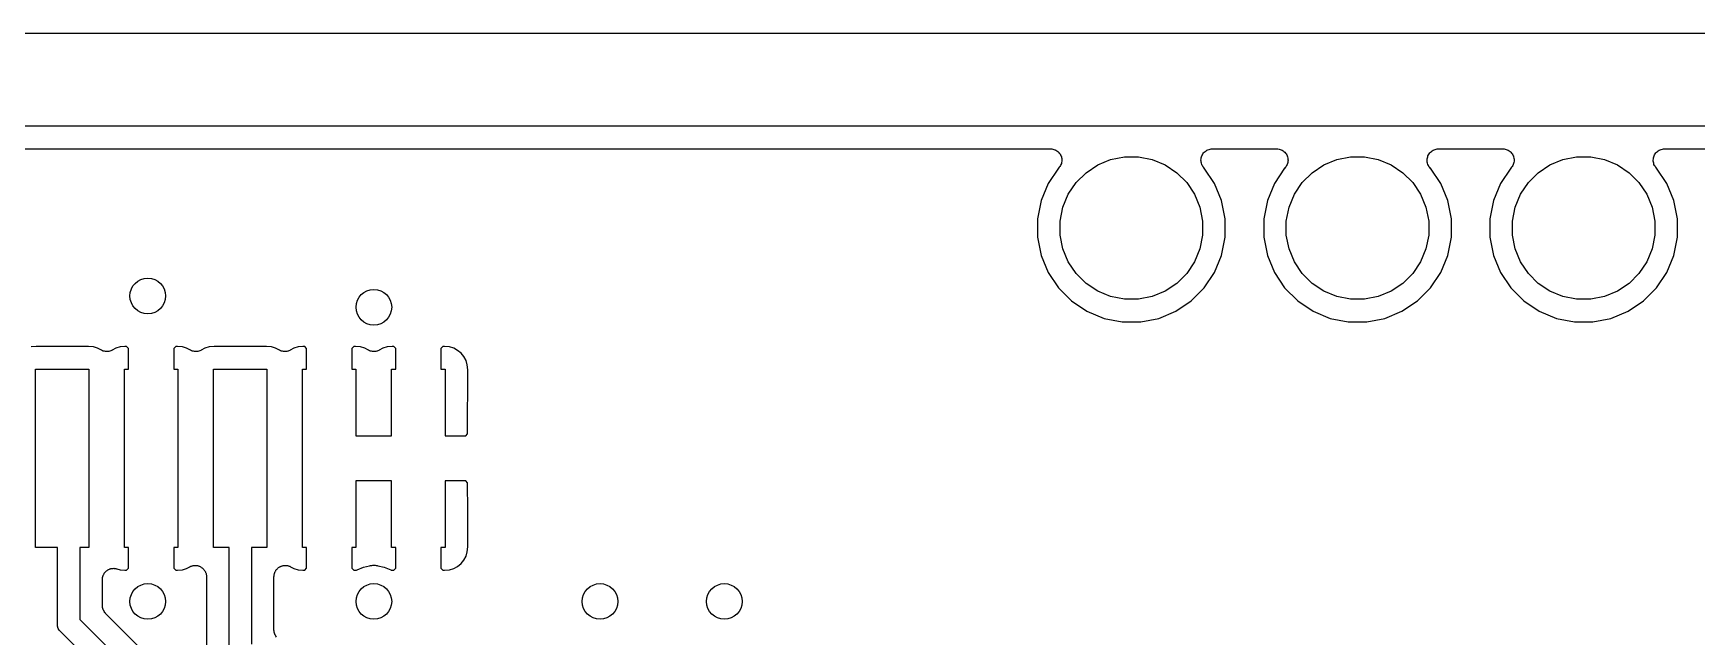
# Model space of a CAD drawing. Extents: x 74.5 to 163.3, y -87.9 to -68.3.
# Drawn here: x 91.17 to 109.85, y -75.07 to -68.3 of the extents above; entities that cross this region are included whole.
import ezdxf

# ---------------------------------------------------------------- set-up
doc = ezdxf.new("R2010")
doc.units = 0
doc.layers.add('BLACK', color=7, linetype='CONTINUOUS')

msp = doc.modelspace()

# ---------------------------------------------------------------- linework, layer by layer
at = {"layer": 'BLACK', "linetype": 'CONTINUOUS'}
for p, q in [((78.2664, -68.299), (117.441, -68.299)), ((114.304, -69.342), (80.5142, -69.342)), ((80.535, -69.596), (102.597, -69.596)), ((102.597, -69.596), (102.598, -69.596)), ((102.598, -69.596), (102.598, -69.596)), ((102.598, -69.596), (102.598, -69.596)), ((102.598, -69.596), (102.599, -69.596)), ((102.599, -69.596), (102.611, -69.5974)), ((102.611, -69.5974), (102.623, -69.5987)), ((102.623, -69.5987), (102.623, -69.5987)), ((102.623, -69.5987), (102.623, -69.5988)), ((102.623, -69.5988), (102.635, -69.6025)), ((102.635, -69.6025), (102.646, -69.6061)), ((102.646, -69.6061), (102.647, -69.6062)), ((102.647, -69.6062), (102.647, -69.6063)), ((102.647, -69.6063), (102.657, -69.6121)), ((102.657, -69.6121), (102.668, -69.618)), ((102.668, -69.618), (102.668, -69.6181)), ((102.668, -69.6181), (102.669, -69.6182)), ((102.669, -69.6182), (102.678, -69.626)), ((102.678, -69.626), (102.687, -69.6338)), ((102.687, -69.6338), (102.687, -69.634)), ((102.687, -69.634), (102.688, -69.6341)), ((102.688, -69.6341), (102.695, -69.6436)), ((102.695, -69.6436), (102.703, -69.6531)), ((102.703, -69.6531), (102.703, -69.6533)), ((102.703, -69.6533), (102.703, -69.6535)), ((102.703, -69.6535), (102.709, -69.6641)), ((102.709, -69.6641), (102.714, -69.675)), ((102.714, -69.675), (102.714, -69.6752)), ((102.714, -69.6752), (102.715, -69.6754)), ((102.715, -69.6754), (102.718, -69.687)), ((102.718, -69.687), (102.721, -69.6988)), ((103.272, -69.7157), (103.426, -69.685)), ((103.426, -69.685), (103.584, -69.685)), ((103.584, -69.685), (103.738, -69.7157)), ((104.289, -69.697), (104.293, -69.6853)), ((104.293, -69.6853), (104.296, -69.6738)), ((104.296, -69.6734), (104.302, -69.6627)), ((104.296, -69.6736), (104.296, -69.6734)), ((104.296, -69.6738), (104.296, -69.6736)), ((104.302, -69.6627), (104.308, -69.652)), ((104.308, -69.6516), (104.316, -69.6422)), ((104.308, -69.6518), (104.308, -69.6516)), ((104.308, -69.652), (104.308, -69.6518)), ((104.316, -69.6422), (104.324, -69.6329)), ((104.324, -69.6326), (104.334, -69.6248)), ((104.324, -69.6327), (104.324, -69.6326)), ((104.324, -69.6329), (104.324, -69.6327)), ((104.334, -69.6248), (104.343, -69.6172)), ((104.343, -69.617), (104.354, -69.6113)), ((104.343, -69.6171), (104.343, -69.617)), ((104.343, -69.6172), (104.343, -69.6171)), ((104.354, -69.6113), (104.365, -69.6056)), ((104.365, -69.6054), (104.377, -69.602)), ((104.365, -69.6055), (104.365, -69.6054)), ((104.365, -69.6056), (104.365, -69.6055)), ((104.377, -69.602), (104.389, -69.5984)), ((104.389, -69.5983), (104.401, -69.5972)), ((104.389, -69.5984), (104.389, -69.5983)), ((104.389, -69.5984), (104.389, -69.5984)), ((104.401, -69.5972), (104.413, -69.596)), ((104.413, -69.596), (105.137, -69.596)), ((105.137, -69.596), (105.138, -69.596)), ((105.138, -69.596), (105.138, -69.596)), ((105.138, -69.596), (105.138, -69.596)), ((105.138, -69.596), (105.139, -69.596)), ((105.139, -69.596), (105.151, -69.5974)), ((105.151, -69.5974), (105.163, -69.5987)), ((105.163, -69.5987), (105.163, -69.5987)), ((105.163, -69.5987), (105.163, -69.5988)), ((105.163, -69.5988), (105.175, -69.6025)), ((105.175, -69.6025), (105.186, -69.6061)), ((105.186, -69.6061), (105.187, -69.6062)), ((105.187, -69.6062), (105.187, -69.6063)), ((105.187, -69.6063), (105.197, -69.6121)), ((105.197, -69.6121), (105.208, -69.618)), ((105.208, -69.618), (105.208, -69.6181)), ((105.208, -69.6181), (105.209, -69.6182)), ((105.209, -69.6182), (105.218, -69.626)), ((105.218, -69.626), (105.227, -69.6338)), ((105.227, -69.6338), (105.227, -69.634)), ((105.227, -69.634), (105.228, -69.6341)), ((105.228, -69.6341), (105.235, -69.6436)), ((105.235, -69.6436), (105.243, -69.6531)), ((105.243, -69.6531), (105.243, -69.6533)), ((105.243, -69.6533), (105.243, -69.6535)), ((105.243, -69.6535), (105.249, -69.6641)), ((105.249, -69.6641), (105.254, -69.675)), ((105.254, -69.675), (105.254, -69.6752)), ((105.254, -69.6752), (105.255, -69.6754)), ((105.255, -69.6754), (105.258, -69.687)), ((105.258, -69.687), (105.261, -69.6988)), ((105.812, -69.7157), (105.966, -69.685)), ((105.966, -69.685), (106.124, -69.685)), ((106.124, -69.685), (106.278, -69.7157)), ((106.829, -69.697), (106.833, -69.6853)), ((106.833, -69.6853), (106.836, -69.6738)), ((106.836, -69.6734), (106.842, -69.6627)), ((106.836, -69.6736), (106.836, -69.6734)), ((106.836, -69.6738), (106.836, -69.6736)), ((106.842, -69.6627), (106.848, -69.652)), ((106.848, -69.6516), (106.856, -69.6422)), ((106.848, -69.6518), (106.848, -69.6516)), ((106.848, -69.652), (106.848, -69.6518)), ((106.856, -69.6422), (106.864, -69.6329)), ((106.864, -69.6326), (106.874, -69.6248)), ((106.864, -69.6327), (106.864, -69.6326)), ((106.864, -69.6329), (106.864, -69.6327)), ((106.874, -69.6248), (106.883, -69.6172)), ((106.883, -69.617), (106.894, -69.6113)), ((106.883, -69.6171), (106.883, -69.617)), ((106.883, -69.6172), (106.883, -69.6171)), ((106.894, -69.6113), (106.905, -69.6056)), ((106.905, -69.6054), (106.917, -69.602)), ((106.905, -69.6055), (106.905, -69.6054)), ((106.905, -69.6056), (106.905, -69.6055)), ((106.917, -69.602), (106.929, -69.5984)), ((106.929, -69.5983), (106.941, -69.5972)), ((106.929, -69.5984), (106.929, -69.5983)), ((106.929, -69.5984), (106.929, -69.5984)), ((106.941, -69.5972), (106.953, -69.596)), ((106.953, -69.596), (107.677, -69.596)), ((107.677, -69.596), (107.678, -69.596)), ((107.678, -69.596), (107.678, -69.596)), ((107.678, -69.596), (107.678, -69.596)), ((107.678, -69.596), (107.679, -69.596)), ((107.679, -69.596), (107.691, -69.5974)), ((107.691, -69.5974), (107.703, -69.5987)), ((107.703, -69.5987), (107.703, -69.5987)), ((107.703, -69.5987), (107.703, -69.5988)), ((107.703, -69.5988), (107.715, -69.6025)), ((107.715, -69.6025), (107.726, -69.6061)), ((107.726, -69.6061), (107.727, -69.6062)), ((107.727, -69.6062), (107.727, -69.6063)), ((107.727, -69.6063), (107.737, -69.6121)), ((107.737, -69.6121), (107.748, -69.618)), ((107.748, -69.618), (107.748, -69.6181)), ((107.748, -69.6181), (107.749, -69.6182)), ((107.749, -69.6182), (107.758, -69.626)), ((107.758, -69.626), (107.767, -69.6338)), ((107.767, -69.6338), (107.767, -69.634)), ((107.767, -69.634), (107.768, -69.6341)), ((107.768, -69.6341), (107.775, -69.6436)), ((107.775, -69.6436), (107.783, -69.6531)), ((107.783, -69.6531), (107.783, -69.6533)), ((107.783, -69.6533), (107.783, -69.6535)), ((107.783, -69.6535), (107.789, -69.6641)), ((107.789, -69.6641), (107.794, -69.675)), ((107.794, -69.675), (107.794, -69.6752)), ((107.794, -69.6752), (107.795, -69.6754)), ((107.795, -69.6754), (107.798, -69.687)), ((107.798, -69.687), (107.801, -69.6988)), ((108.352, -69.7157), (108.506, -69.685)), ((108.506, -69.685), (108.664, -69.685)), ((108.664, -69.685), (108.818, -69.7157)), ((109.369, -69.697), (109.373, -69.6853)), ((109.373, -69.6853), (109.376, -69.6738)), ((109.376, -69.6734), (109.382, -69.6627)), ((109.376, -69.6736), (109.376, -69.6734)), ((109.376, -69.6738), (109.376, -69.6736)), ((109.382, -69.6627), (109.388, -69.652)), ((109.388, -69.6516), (109.396, -69.6422)), ((109.388, -69.6518), (109.388, -69.6516)), ((109.388, -69.652), (109.388, -69.6518)), ((109.396, -69.6422), (109.404, -69.6329)), ((109.404, -69.6326), (109.414, -69.6248)), ((109.404, -69.6327), (109.404, -69.6326)), ((109.404, -69.6329), (109.404, -69.6327)), ((109.414, -69.6248), (109.423, -69.6172)), ((109.423, -69.617), (109.434, -69.6113)), ((109.423, -69.6171), (109.423, -69.617)), ((109.423, -69.6172), (109.423, -69.6171)), ((109.434, -69.6113), (109.445, -69.6056)), ((109.445, -69.6054), (109.457, -69.602)), ((109.445, -69.6055), (109.445, -69.6054)), ((109.445, -69.6056), (109.445, -69.6055)), ((109.457, -69.602), (109.469, -69.5984)), ((109.469, -69.5983), (109.481, -69.5972)), ((109.469, -69.5984), (109.469, -69.5983)), ((109.469, -69.5984), (109.469, -69.5984)), ((109.481, -69.5972), (109.493, -69.596)), ((109.493, -69.596), (110.217, -69.596)), ((102.686, -69.8131), (102.571, -69.9857)), ((102.687, -69.8128), (102.686, -69.8131)), ((102.694, -69.8034), (102.687, -69.8128)), ((102.702, -69.794), (102.694, -69.8034)), ((102.708, -69.783), (102.702, -69.7936)), ((102.702, -69.7936), (102.702, -69.7938)), ((102.702, -69.7938), (102.702, -69.794)), ((102.714, -69.7722), (102.708, -69.783)), ((102.718, -69.7601), (102.714, -69.7718)), ((102.714, -69.7718), (102.714, -69.772)), ((102.714, -69.772), (102.714, -69.7722)), ((102.721, -69.7485), (102.718, -69.7601)), ((102.721, -69.6988), (102.722, -69.699)), ((102.723, -69.7359), (102.721, -69.7481)), ((102.721, -69.7481), (102.721, -69.7483)), ((102.721, -69.7483), (102.721, -69.7485)), ((102.722, -69.699), (102.722, -69.6992)), ((102.722, -69.6992), (102.723, -69.7112)), ((102.723, -69.7112), (102.724, -69.7234)), ((102.724, -69.7239), (102.723, -69.7359)), ((102.724, -69.7234), (102.724, -69.7237)), ((102.724, -69.7237), (102.724, -69.7239)), ((102.884, -69.975), (102.995, -69.8636)), ((102.995, -69.8636), (103.126, -69.776)), ((103.126, -69.776), (103.272, -69.7157)), ((103.738, -69.7157), (103.884, -69.776)), ((103.884, -69.776), (104.015, -69.8636)), ((104.015, -69.8636), (104.126, -69.975)), ((104.286, -69.7217), (104.288, -69.7096)), ((104.286, -69.7219), (104.286, -69.7217)), ((104.286, -69.7221), (104.286, -69.7219)), ((104.287, -69.7341), (104.286, -69.7221)), ((104.288, -69.7464), (104.287, -69.7341)), ((104.288, -69.7096), (104.289, -69.6975)), ((104.288, -69.7466), (104.288, -69.7464)), ((104.288, -69.7468), (104.288, -69.7466)), ((104.292, -69.7583), (104.288, -69.7468)), ((104.289, -69.6972), (104.289, -69.697)), ((104.289, -69.6975), (104.289, -69.6972)), ((104.295, -69.7702), (104.292, -69.7583)), ((104.295, -69.7704), (104.295, -69.7702)), ((104.295, -69.7706), (104.295, -69.7704)), ((104.301, -69.7814), (104.295, -69.7706)), ((104.307, -69.7922), (104.301, -69.7814)), ((104.307, -69.7923), (104.307, -69.7922)), ((104.307, -69.7925), (104.307, -69.7923)), ((104.315, -69.802), (104.307, -69.7925)), ((104.322, -69.8115), (104.315, -69.802)), ((104.322, -69.8118), (104.322, -69.8115)), ((104.322, -69.8119), (104.322, -69.8118)), ((104.323, -69.8128), (104.322, -69.8119)), ((104.322, -69.8119), (104.322, -69.8119)), ((104.324, -69.8131), (104.323, -69.8128)), ((104.439, -69.9857), (104.324, -69.8131)), ((105.226, -69.8131), (105.111, -69.9857)), ((105.227, -69.8128), (105.226, -69.8131)), ((105.234, -69.8034), (105.227, -69.8128)), ((105.242, -69.794), (105.234, -69.8034)), ((105.248, -69.783), (105.242, -69.7936)), ((105.242, -69.7936), (105.242, -69.7938)), ((105.242, -69.7938), (105.242, -69.794)), ((105.254, -69.7722), (105.248, -69.783)), ((105.258, -69.7601), (105.254, -69.7718)), ((105.254, -69.7718), (105.254, -69.772)), ((105.254, -69.772), (105.254, -69.7722)), ((105.261, -69.7485), (105.258, -69.7601)), ((105.261, -69.6988), (105.262, -69.699)), ((105.263, -69.7359), (105.261, -69.7481)), ((105.261, -69.7481), (105.261, -69.7483)), ((105.261, -69.7483), (105.261, -69.7485)), ((105.262, -69.699), (105.262, -69.6992)), ((105.262, -69.6992), (105.263, -69.7112)), ((105.263, -69.7112), (105.264, -69.7234)), ((105.264, -69.7239), (105.263, -69.7359)), ((105.264, -69.7234), (105.264, -69.7237)), ((105.264, -69.7237), (105.264, -69.7239)), ((105.424, -69.975), (105.535, -69.8636)), ((105.535, -69.8636), (105.666, -69.776)), ((105.666, -69.776), (105.812, -69.7157)), ((106.278, -69.7157), (106.424, -69.776)), ((106.424, -69.776), (106.555, -69.8636)), ((106.555, -69.8636), (106.666, -69.975)), ((106.826, -69.7217), (106.828, -69.7096)), ((106.826, -69.7219), (106.826, -69.7217)), ((106.826, -69.7221), (106.826, -69.7219)), ((106.827, -69.7341), (106.826, -69.7221)), ((106.828, -69.7464), (106.827, -69.7341)), ((106.828, -69.7096), (106.829, -69.6975)), ((106.828, -69.7466), (106.828, -69.7464)), ((106.828, -69.7468), (106.828, -69.7466)), ((106.832, -69.7583), (106.828, -69.7468)), ((106.829, -69.6972), (106.829, -69.697)), ((106.829, -69.6975), (106.829, -69.6972)), ((106.835, -69.7702), (106.832, -69.7583)), ((106.835, -69.7704), (106.835, -69.7702)), ((106.835, -69.7706), (106.835, -69.7704)), ((106.841, -69.7814), (106.835, -69.7706)), ((106.847, -69.7922), (106.841, -69.7814)), ((106.847, -69.7923), (106.847, -69.7922)), ((106.847, -69.7925), (106.847, -69.7923)), ((106.855, -69.802), (106.847, -69.7925)), ((106.862, -69.8115), (106.855, -69.802)), ((106.862, -69.8118), (106.862, -69.8115)), ((106.862, -69.8119), (106.862, -69.8118)), ((106.863, -69.8128), (106.862, -69.8119)), ((106.862, -69.8119), (106.862, -69.8119)), ((106.864, -69.8131), (106.863, -69.8128)), ((106.979, -69.9857), (106.864, -69.8131)), ((107.766, -69.8131), (107.651, -69.9857)), ((107.767, -69.8128), (107.766, -69.8131)), ((107.774, -69.8034), (107.767, -69.8128)), ((107.782, -69.794), (107.774, -69.8034)), ((107.788, -69.783), (107.782, -69.7936)), ((107.782, -69.7936), (107.782, -69.7938)), ((107.782, -69.7938), (107.782, -69.794)), ((107.794, -69.7722), (107.788, -69.783)), ((107.798, -69.7601), (107.794, -69.7718)), ((107.794, -69.7718), (107.794, -69.772)), ((107.794, -69.772), (107.794, -69.7722)), ((107.801, -69.7485), (107.798, -69.7601)), ((107.801, -69.6988), (107.802, -69.699)), ((107.803, -69.7359), (107.801, -69.7481)), ((107.801, -69.7481), (107.801, -69.7483)), ((107.801, -69.7483), (107.801, -69.7485)), ((107.802, -69.699), (107.802, -69.6992)), ((107.802, -69.6992), (107.803, -69.7112)), ((107.803, -69.7112), (107.804, -69.7234)), ((107.804, -69.7239), (107.803, -69.7359)), ((107.804, -69.7234), (107.804, -69.7237)), ((107.804, -69.7237), (107.804, -69.7239)), ((107.964, -69.975), (108.075, -69.8636)), ((108.075, -69.8636), (108.206, -69.776)), ((108.206, -69.776), (108.352, -69.7157)), ((108.818, -69.7157), (108.964, -69.776)), ((108.964, -69.776), (109.095, -69.8636)), ((109.095, -69.8636), (109.206, -69.975)), ((109.366, -69.7217), (109.368, -69.7096)), ((109.366, -69.7219), (109.366, -69.7217)), ((109.366, -69.7221), (109.366, -69.7219)), ((109.367, -69.7341), (109.366, -69.7221)), ((109.368, -69.7464), (109.367, -69.7341)), ((109.368, -69.7096), (109.369, -69.6975)), ((109.368, -69.7466), (109.368, -69.7464)), ((109.368, -69.7468), (109.368, -69.7466)), ((109.372, -69.7583), (109.368, -69.7468)), ((109.369, -69.6972), (109.369, -69.697)), ((109.369, -69.6975), (109.369, -69.6972)), ((109.375, -69.7702), (109.372, -69.7583)), ((109.375, -69.7704), (109.375, -69.7702)), ((109.375, -69.7706), (109.375, -69.7704)), ((109.381, -69.7814), (109.375, -69.7706)), ((109.387, -69.7922), (109.381, -69.7814)), ((109.387, -69.7923), (109.387, -69.7922)), ((109.387, -69.7925), (109.387, -69.7923)), ((109.395, -69.802), (109.387, -69.7925)), ((109.402, -69.8115), (109.395, -69.802)), ((109.402, -69.8118), (109.402, -69.8115)), ((109.402, -69.8119), (109.402, -69.8118)), ((109.403, -69.8128), (109.402, -69.8119)), ((109.402, -69.8119), (109.402, -69.8119)), ((109.404, -69.8131), (109.403, -69.8128)), ((109.519, -69.9857), (109.404, -69.8131)), ((102.571, -69.9857), (102.492, -70.1776)), ((102.796, -70.1061), (102.884, -69.975)), ((104.126, -69.975), (104.214, -70.1061)), ((104.518, -70.1776), (104.439, -69.9857)), ((105.111, -69.9857), (105.032, -70.1776)), ((105.336, -70.1061), (105.424, -69.975)), ((106.666, -69.975), (106.754, -70.1061)), ((107.058, -70.1776), (106.979, -69.9857)), ((107.651, -69.9857), (107.572, -70.1776)), ((107.876, -70.1061), (107.964, -69.975)), ((109.206, -69.975), (109.294, -70.1061)), ((109.598, -70.1776), (109.519, -69.9857)), ((102.492, -70.1776), (102.451, -70.3812)), ((102.705, -70.4062), (102.736, -70.2516)), ((102.736, -70.2516), (102.796, -70.1061)), ((104.214, -70.1061), (104.274, -70.2516)), ((104.274, -70.2516), (104.305, -70.4062)), ((104.559, -70.3812), (104.518, -70.1776)), ((105.032, -70.1776), (104.991, -70.3812)), ((105.245, -70.4062), (105.276, -70.2516)), ((105.276, -70.2516), (105.336, -70.1061)), ((106.754, -70.1061), (106.814, -70.2516)), ((106.814, -70.2516), (106.845, -70.4062)), ((107.099, -70.3812), (107.058, -70.1776)), ((107.572, -70.1776), (107.531, -70.3812)), ((107.785, -70.4062), (107.816, -70.2516)), ((107.816, -70.2516), (107.876, -70.1061)), ((109.294, -70.1061), (109.354, -70.2516)), ((109.354, -70.2516), (109.385, -70.4062)), ((109.639, -70.3812), (109.598, -70.1776)), ((102.451, -70.3812), (102.451, -70.5888)), ((102.705, -70.5638), (102.705, -70.4062)), ((104.305, -70.4062), (104.305, -70.5638)), ((104.559, -70.5888), (104.559, -70.3812)), ((104.991, -70.3812), (104.991, -70.5888)), ((105.245, -70.5638), (105.245, -70.4062)), ((106.845, -70.4062), (106.845, -70.5638)), ((107.099, -70.5888), (107.099, -70.3812)), ((107.531, -70.3812), (107.531, -70.5888)), ((107.785, -70.5638), (107.785, -70.4062)), ((109.385, -70.4062), (109.385, -70.5638)), ((109.639, -70.5888), (109.639, -70.3812)), ((102.451, -70.5888), (102.492, -70.7924)), ((102.736, -70.7184), (102.705, -70.5638)), ((104.305, -70.5638), (104.274, -70.7184)), ((104.518, -70.7924), (104.559, -70.5888)), ((104.991, -70.5888), (105.032, -70.7924)), ((105.276, -70.7184), (105.245, -70.5638)), ((106.845, -70.5638), (106.814, -70.7184)), ((107.058, -70.7924), (107.099, -70.5888)), ((107.531, -70.5888), (107.572, -70.7924)), ((107.816, -70.7184), (107.785, -70.5638)), ((109.385, -70.5638), (109.354, -70.7184)), ((109.598, -70.7924), (109.639, -70.5888)), ((102.492, -70.7924), (102.571, -70.9843)), ((102.796, -70.8639), (102.736, -70.7184)), ((104.274, -70.7184), (104.214, -70.8639)), ((104.439, -70.9843), (104.518, -70.7924)), ((105.032, -70.7924), (105.111, -70.9843)), ((105.336, -70.8639), (105.276, -70.7184)), ((106.814, -70.7184), (106.754, -70.8639)), ((106.979, -70.9843), (107.058, -70.7924)), ((107.572, -70.7924), (107.651, -70.9843)), ((107.876, -70.8639), (107.816, -70.7184)), ((109.354, -70.7184), (109.294, -70.8639)), ((109.519, -70.9843), (109.598, -70.7924)), ((102.571, -70.9843), (102.686, -71.1569)), ((102.884, -70.995), (102.796, -70.8639)), ((102.995, -71.1064), (102.884, -70.995)), ((104.126, -70.995), (104.015, -71.1064)), ((104.214, -70.8639), (104.126, -70.995)), ((104.324, -71.1569), (104.439, -70.9843)), ((105.111, -70.9843), (105.226, -71.1569)), ((105.424, -70.995), (105.336, -70.8639)), ((105.535, -71.1064), (105.424, -70.995)), ((106.666, -70.995), (106.555, -71.1064)), ((106.754, -70.8639), (106.666, -70.995)), ((106.864, -71.1569), (106.979, -70.9843)), ((107.651, -70.9843), (107.766, -71.1569)), ((107.964, -70.995), (107.876, -70.8639)), ((108.075, -71.1064), (107.964, -70.995)), ((109.206, -70.995), (109.095, -71.1064)), ((109.294, -70.8639), (109.206, -70.995)), ((109.404, -71.1569), (109.519, -70.9843)), ((102.686, -71.1569), (102.833, -71.3037)), ((103.126, -71.194), (102.995, -71.1064)), ((104.015, -71.1064), (103.884, -71.194)), ((104.177, -71.3037), (104.324, -71.1569)), ((105.226, -71.1569), (105.373, -71.3037)), ((105.666, -71.194), (105.535, -71.1064)), ((106.555, -71.1064), (106.424, -71.194)), ((106.717, -71.3037), (106.864, -71.1569)), ((107.766, -71.1569), (107.913, -71.3037)), ((108.206, -71.194), (108.075, -71.1064)), ((109.095, -71.1064), (108.964, -71.194)), ((109.257, -71.3037), (109.404, -71.1569)), ((102.833, -71.3037), (103.006, -71.419)), ((103.272, -71.2543), (103.126, -71.194)), ((103.426, -71.285), (103.272, -71.2543)), ((103.584, -71.285), (103.426, -71.285)), ((103.738, -71.2543), (103.584, -71.285)), ((103.884, -71.194), (103.738, -71.2543)), ((104.004, -71.419), (104.177, -71.3037)), ((105.373, -71.3037), (105.546, -71.419)), ((105.812, -71.2543), (105.666, -71.194)), ((105.966, -71.285), (105.812, -71.2543)), ((106.124, -71.285), (105.966, -71.285)), ((106.278, -71.2543), (106.124, -71.285)), ((106.424, -71.194), (106.278, -71.2543)), ((106.544, -71.419), (106.717, -71.3037)), ((107.913, -71.3037), (108.086, -71.419)), ((108.352, -71.2543), (108.206, -71.194)), ((108.506, -71.285), (108.352, -71.2543)), ((108.664, -71.285), (108.506, -71.285)), ((108.818, -71.2543), (108.664, -71.285)), ((108.964, -71.194), (108.818, -71.2543)), ((109.084, -71.419), (109.257, -71.3037)), ((103.006, -71.419), (103.198, -71.4985)), ((103.198, -71.4985), (103.401, -71.539)), ((103.401, -71.539), (103.609, -71.539)), ((103.609, -71.539), (103.812, -71.4985)), ((103.812, -71.4985), (104.004, -71.419)), ((105.546, -71.419), (105.738, -71.4985)), ((105.738, -71.4985), (105.941, -71.539)), ((105.941, -71.539), (106.149, -71.539)), ((106.149, -71.539), (106.352, -71.4985)), ((106.352, -71.4985), (106.544, -71.419)), ((108.086, -71.419), (108.278, -71.4985)), ((108.278, -71.4985), (108.481, -71.539)), ((108.481, -71.539), (108.689, -71.539)), ((108.689, -71.539), (108.892, -71.4985)), ((108.892, -71.4985), (109.084, -71.419)), ((91.2012, -71.8142), (91.1452, -71.8197)), ((91.7888, -71.8142), (91.2012, -71.8142)), ((91.8448, -71.8197), (91.7888, -71.8142)), ((91.8927, -71.8342), (91.8448, -71.8197)), ((91.9351, -71.8569), (91.8927, -71.8342)), ((91.946, -71.8614), (91.9351, -71.8569)), ((91.9569, -71.866), (91.946, -71.8614)), ((91.9575, -71.8662), (91.9569, -71.866)), ((91.958, -71.8664), (91.9575, -71.8662)), ((91.9696, -71.8687), (91.958, -71.8664)), ((91.9811, -71.8711), (91.9696, -71.8687)), ((91.9817, -71.8711), (91.9811, -71.8711)), ((91.9823, -71.8713), (91.9817, -71.8711)), ((91.9941, -71.8713), (91.9823, -71.8713)), ((92.0059, -71.8714), (91.9941, -71.8713)), ((92.0065, -71.8713), (92.0059, -71.8714)), ((92.0071, -71.8713), (92.0065, -71.8713)), ((92.0187, -71.8691), (92.0071, -71.8713)), ((92.0303, -71.8669), (92.0187, -71.8691)), ((92.0308, -71.8667), (92.0303, -71.8669)), ((92.0314, -71.8666), (92.0308, -71.8667)), ((92.0423, -71.8621), (92.0314, -71.8666)), ((92.0533, -71.8577), (92.0423, -71.8621)), ((92.0544, -71.8572), (92.0533, -71.8577)), ((92.0549, -71.8569), (92.0544, -71.8571)), ((92.0544, -71.8571), (92.0544, -71.8572)), ((92.0544, -71.8572), (92.0544, -71.8572)), ((92.0973, -71.8342), (92.0549, -71.8569)), ((92.1452, -71.8197), (92.0973, -71.8342)), ((92.1997, -71.8143), (92.1452, -71.8197)), ((92.2189, -71.8148), (92.1997, -71.8143)), ((92.241, -71.8369), (92.2189, -71.8148)), ((92.241, -72.07), (92.241, -71.8369)), ((92.7711, -71.8148), (92.749, -71.8369)), ((92.749, -71.8369), (92.749, -72.07)), ((92.7903, -71.8143), (92.7711, -71.8148)), ((92.8448, -71.8197), (92.7903, -71.8143)), ((92.8927, -71.8342), (92.8448, -71.8197)), ((92.9351, -71.8569), (92.8927, -71.8342)), ((92.946, -71.8614), (92.9351, -71.8569)), ((92.9569, -71.866), (92.946, -71.8614)), ((92.9575, -71.8662), (92.9569, -71.866)), ((92.958, -71.8664), (92.9575, -71.8662)), ((92.9696, -71.8687), (92.958, -71.8664)), ((92.9811, -71.8711), (92.9696, -71.8687)), ((92.9817, -71.8711), (92.9811, -71.8711)), ((92.9823, -71.8713), (92.9817, -71.8711)), ((92.9941, -71.8713), (92.9823, -71.8713)), ((93.0059, -71.8714), (92.9941, -71.8713)), ((93.0065, -71.8713), (93.0059, -71.8714)), ((93.0071, -71.8713), (93.0065, -71.8713)), ((93.0187, -71.8691), (93.0071, -71.8713)), ((93.0303, -71.8669), (93.0187, -71.8691)), ((93.0308, -71.8667), (93.0303, -71.8669)), ((93.0314, -71.8666), (93.0308, -71.8667)), ((93.0423, -71.8621), (93.0314, -71.8666)), ((93.0533, -71.8577), (93.0423, -71.8621)), ((93.0544, -71.8572), (93.0533, -71.8577)), ((93.0549, -71.8569), (93.0544, -71.8571)), ((93.0544, -71.8571), (93.0544, -71.8572)), ((93.0544, -71.8572), (93.0544, -71.8572)), ((93.0973, -71.8342), (93.0549, -71.8569)), ((93.1452, -71.8197), (93.0973, -71.8342)), ((93.2012, -71.8142), (93.1452, -71.8197)), ((93.7888, -71.8142), (93.2012, -71.8142)), ((93.8448, -71.8197), (93.7888, -71.8142)), ((93.8927, -71.8342), (93.8448, -71.8197)), ((93.9351, -71.8569), (93.8927, -71.8342)), ((93.946, -71.8614), (93.9351, -71.8569)), ((93.9569, -71.866), (93.946, -71.8614)), ((93.9575, -71.8662), (93.9569, -71.866)), ((93.958, -71.8664), (93.9575, -71.8662)), ((93.9696, -71.8687), (93.958, -71.8664)), ((93.9811, -71.8711), (93.9696, -71.8687)), ((93.9817, -71.8711), (93.9811, -71.8711)), ((93.9823, -71.8713), (93.9817, -71.8711)), ((93.9941, -71.8713), (93.9823, -71.8713)), ((94.0059, -71.8714), (93.9941, -71.8713)), ((94.0065, -71.8713), (94.0059, -71.8714)), ((94.0071, -71.8713), (94.0065, -71.8713)), ((94.0187, -71.8691), (94.0071, -71.8713)), ((94.0303, -71.8669), (94.0187, -71.8691)), ((94.0308, -71.8667), (94.0303, -71.8669)), ((94.0314, -71.8666), (94.0308, -71.8667)), ((94.0423, -71.8621), (94.0314, -71.8666)), ((94.0533, -71.8577), (94.0423, -71.8621)), ((94.0544, -71.8572), (94.0533, -71.8577)), ((94.0549, -71.8569), (94.0544, -71.8571)), ((94.0544, -71.8571), (94.0544, -71.8572)), ((94.0544, -71.8572), (94.0544, -71.8572)), ((94.0973, -71.8342), (94.0549, -71.8569)), ((94.1452, -71.8197), (94.0973, -71.8342)), ((94.1997, -71.8143), (94.1452, -71.8197)), ((94.2189, -71.8148), (94.1997, -71.8143)), ((94.241, -71.8369), (94.2189, -71.8148)), ((94.241, -72.07), (94.241, -71.8369)), ((94.7711, -71.8148), (94.749, -71.8369)), ((94.749, -71.8369), (94.749, -72.07)), ((94.7903, -71.8143), (94.7711, -71.8148)), ((94.8448, -71.8197), (94.7903, -71.8143)), ((94.8927, -71.8342), (94.8448, -71.8197)), ((94.9351, -71.8569), (94.8927, -71.8342)), ((94.946, -71.8614), (94.9351, -71.8569)), ((94.9569, -71.866), (94.946, -71.8614)), ((94.9575, -71.8662), (94.9569, -71.866)), ((94.958, -71.8664), (94.9575, -71.8662)), ((94.9696, -71.8687), (94.958, -71.8664)), ((94.9811, -71.8711), (94.9696, -71.8687)), ((94.9817, -71.8711), (94.9811, -71.8711)), ((94.9823, -71.8713), (94.9817, -71.8711)), ((94.9941, -71.8713), (94.9823, -71.8713)), ((95.0059, -71.8714), (94.9941, -71.8713)), ((95.0065, -71.8713), (95.0059, -71.8714)), ((95.0071, -71.8713), (95.0065, -71.8713)), ((95.0187, -71.8691), (95.0071, -71.8713)), ((95.0303, -71.8669), (95.0187, -71.8691)), ((95.0308, -71.8667), (95.0303, -71.8669)), ((95.0314, -71.8666), (95.0308, -71.8667)), ((95.0423, -71.8621), (95.0314, -71.8666)), ((95.0533, -71.8577), (95.0423, -71.8621)), ((95.0544, -71.8572), (95.0533, -71.8577)), ((95.0549, -71.8569), (95.0544, -71.8571)), ((95.0544, -71.8571), (95.0544, -71.8572)), ((95.0544, -71.8572), (95.0544, -71.8572)), ((95.0973, -71.8342), (95.0549, -71.8569)), ((95.1452, -71.8197), (95.0973, -71.8342)), ((95.1997, -71.8143), (95.1452, -71.8197)), ((95.2189, -71.8148), (95.1997, -71.8143)), ((95.241, -71.8369), (95.2189, -71.8148)), ((95.241, -72.07), (95.241, -71.8369)), ((95.7711, -71.8148), (95.749, -71.8369)), ((95.749, -71.8369), (95.749, -72.07)), ((95.7903, -71.8143), (95.7711, -71.8148)), ((95.8448, -71.8197), (95.7903, -71.8143)), ((95.8927, -71.8342), (95.8448, -71.8197)), ((95.9368, -71.8578), (95.8927, -71.8342)), ((95.9755, -71.8895), (95.9368, -71.8578)), ((96.0072, -71.9282), (95.9755, -71.8895)), ((96.0308, -71.9723), (96.0072, -71.9282)), ((91.195, -74.07), (91.195, -72.07)), ((91.195, -72.07), (91.795, -72.07)), ((91.795, -72.07), (91.795, -74.07)), ((92.195, -74.07), (92.195, -72.07)), ((92.195, -72.07), (92.241, -72.07)), ((92.749, -72.07), (92.795, -72.07)), ((92.795, -72.07), (92.795, -74.07)), ((93.195, -74.07), (93.195, -72.07)), ((93.195, -72.07), (93.795, -72.07)), ((93.795, -72.07), (93.795, -74.07)), ((94.195, -74.07), (94.195, -72.07)), ((94.195, -72.07), (94.241, -72.07)), ((94.749, -72.07), (94.795, -72.07)), ((94.795, -72.07), (94.795, -72.816)), ((95.195, -72.816), (95.195, -72.07)), ((95.195, -72.07), (95.241, -72.07)), ((95.749, -72.07), (95.795, -72.07)), ((95.795, -72.07), (95.795, -72.816)), ((96.0453, -72.0202), (96.0308, -71.9723)), ((96.0508, -72.0761), (96.0453, -72.0202)), ((96.0491, -72.795), (96.0508, -72.0761)), ((94.795, -72.816), (95.195, -72.816)), ((95.795, -72.816), (96.0281, -72.816)), ((96.0281, -72.816), (96.0491, -72.795)), ((94.795, -73.324), (94.795, -74.07)), ((95.195, -73.324), (94.795, -73.324)), ((95.195, -74.07), (95.195, -73.324)), ((95.795, -73.324), (95.795, -74.07)), ((96.0281, -73.324), (95.795, -73.324)), ((96.0491, -73.345), (96.0281, -73.324)), ((96.0499, -73.6603), (96.0491, -73.345)), ((96.0508, -74.0639), (96.0499, -73.6603)), ((91.442, -74.07), (91.195, -74.07)), ((91.442, -74.9239), (91.442, -74.07)), ((91.795, -74.07), (91.692, -74.07)), ((91.692, -74.07), (91.692, -74.8782)), ((92.241, -74.07), (92.195, -74.07)), ((92.241, -74.3031), (92.241, -74.07)), ((92.795, -74.07), (92.749, -74.07)), ((92.749, -74.07), (92.749, -74.3031)), ((93.37, -74.07), (93.195, -74.07)), ((93.37, -75.2009), (93.37, -74.07)), ((93.795, -74.07), (93.62, -74.07)), ((93.62, -74.07), (93.62, -75.1552)), ((94.241, -74.07), (94.195, -74.07)), ((94.241, -74.3031), (94.241, -74.07)), ((94.795, -74.07), (94.749, -74.07)), ((94.749, -74.07), (94.749, -74.3031)), ((95.241, -74.07), (95.195, -74.07)), ((95.241, -74.3031), (95.241, -74.07)), ((95.795, -74.07), (95.749, -74.07)), ((95.749, -74.07), (95.749, -74.3031)), ((96.0072, -74.2118), (96.0308, -74.1677)), ((96.0308, -74.1677), (96.0453, -74.1198)), ((96.0453, -74.1198), (96.0508, -74.0639)), ((91.9614, -74.3706), (91.965, -74.3651)), ((91.965, -74.3651), (91.9682, -74.3594)), ((91.9682, -74.3594), (91.972, -74.3549)), ((91.972, -74.3549), (91.9753, -74.3501)), ((91.9753, -74.3501), (91.9799, -74.3454)), ((91.9799, -74.3454), (91.9841, -74.3404)), ((91.9841, -74.3404), (91.9887, -74.3367)), ((91.9887, -74.3367), (91.9929, -74.3326)), ((91.9929, -74.3326), (91.9983, -74.329)), ((91.9983, -74.329), (92.0035, -74.3249)), ((92.0035, -74.3249), (92.0086, -74.3222)), ((92.0086, -74.3222), (92.0135, -74.3189)), ((92.0135, -74.3189), (92.0196, -74.3164)), ((92.0196, -74.3164), (92.0254, -74.3134)), ((92.0254, -74.3134), (92.031, -74.3117)), ((92.031, -74.3117), (92.0365, -74.3095)), ((92.0365, -74.3095), (92.0429, -74.3082)), ((92.0429, -74.3082), (92.0492, -74.3064)), ((92.0492, -74.3064), (92.055, -74.3059)), ((92.055, -74.3059), (92.0608, -74.3047)), ((92.0608, -74.3047), (92.0673, -74.3047)), ((92.0673, -74.3047), (92.0739, -74.3041)), ((92.0739, -74.3041), (92.0797, -74.3047)), ((92.0797, -74.3047), (92.0856, -74.3048)), ((92.0856, -74.3048), (92.092, -74.306)), ((92.092, -74.306), (92.0985, -74.3067)), ((92.0985, -74.3067), (92.1041, -74.3085)), ((92.1041, -74.3085), (92.1099, -74.3096)), ((92.1099, -74.3096), (92.1452, -74.3203)), ((92.1452, -74.3203), (92.1997, -74.3257)), ((92.1997, -74.3257), (92.2189, -74.3252)), ((92.2189, -74.3252), (92.241, -74.3031)), ((92.749, -74.3031), (92.7711, -74.3252)), ((92.7711, -74.3252), (92.7903, -74.3257)), ((92.7903, -74.3257), (92.8448, -74.3203)), ((92.8448, -74.3203), (92.8927, -74.3058)), ((92.8927, -74.3058), (92.9291, -74.2863)), ((92.9291, -74.2863), (92.9307, -74.2855)), ((92.9307, -74.2855), (92.9362, -74.2833)), ((92.9362, -74.2833), (92.9414, -74.2806)), ((92.9414, -74.2806), (92.9477, -74.2787)), ((92.9477, -74.2787), (92.9537, -74.2763)), ((92.9537, -74.2763), (92.9595, -74.2752)), ((92.9595, -74.2752), (92.9652, -74.2736)), ((92.9652, -74.2736), (92.9717, -74.273)), ((92.9717, -74.273), (92.9781, -74.2718)), ((92.9781, -74.2718), (92.984, -74.2719)), ((92.984, -74.2719), (92.9899, -74.2713)), ((92.9899, -74.2713), (92.9964, -74.272)), ((92.9964, -74.272), (93.0029, -74.2721)), ((93.0029, -74.2721), (93.0087, -74.2733)), ((93.0087, -74.2733), (93.0145, -74.2739)), ((93.0145, -74.2739), (93.0208, -74.2758)), ((93.0208, -74.2758), (93.0271, -74.2772)), ((93.0271, -74.2772), (93.0326, -74.2795)), ((93.0326, -74.2795), (93.0382, -74.2812)), ((93.0382, -74.2812), (93.0439, -74.2843)), ((93.0439, -74.2843), (93.0499, -74.2869)), ((93.0499, -74.2869), (93.0548, -74.2902)), ((93.0548, -74.2902), (93.06, -74.293)), ((93.06, -74.293), (93.065, -74.2972)), ((93.065, -74.2972), (93.0704, -74.3008)), ((93.0704, -74.3008), (93.0746, -74.3051)), ((93.0746, -74.3051), (93.0791, -74.3088)), ((93.0791, -74.3088), (93.0832, -74.3139)), ((93.0832, -74.3139), (93.0878, -74.3185)), ((93.0878, -74.3185), (93.091, -74.3234)), ((93.091, -74.3234), (93.0948, -74.328)), ((93.0948, -74.328), (93.0978, -74.3338)), ((93.0978, -74.3338), (93.1014, -74.3392)), ((93.1014, -74.3392), (93.1036, -74.3447)), ((93.1036, -74.3447), (93.1064, -74.3499)), ((93.1064, -74.3499), (93.1083, -74.3562)), ((93.1083, -74.3562), (93.1108, -74.3622)), ((93.1108, -74.3622), (93.1119, -74.368)), ((93.8786, -74.3663), (93.8798, -74.3605)), ((93.8798, -74.3605), (93.8823, -74.3545)), ((93.8823, -74.3545), (93.8843, -74.3483)), ((93.8843, -74.3483), (93.8871, -74.3431)), ((93.8871, -74.3431), (93.8894, -74.3377)), ((93.8894, -74.3377), (93.8931, -74.3323)), ((93.8931, -74.3323), (93.8962, -74.3266)), ((93.8962, -74.3266), (93.9, -74.322)), ((93.9, -74.322), (93.9033, -74.3171)), ((93.9033, -74.3171), (93.908, -74.3126)), ((93.908, -74.3126), (93.9121, -74.3076)), ((93.9121, -74.3076), (93.9167, -74.3039)), ((93.9167, -74.3039), (93.9209, -74.2997)), ((93.9209, -74.2997), (93.9264, -74.2961)), ((93.9264, -74.2961), (93.9315, -74.292)), ((93.9315, -74.292), (93.9367, -74.2893)), ((93.9367, -74.2893), (93.9416, -74.2861)), ((93.9416, -74.2861), (93.9477, -74.2836)), ((93.9477, -74.2836), (93.9534, -74.2806)), ((93.9534, -74.2806), (93.9591, -74.2789)), ((93.9591, -74.2789), (93.9646, -74.2767)), ((93.9646, -74.2767), (93.971, -74.2754)), ((93.971, -74.2754), (93.9772, -74.2736)), ((93.9772, -74.2736), (93.9831, -74.273)), ((93.9831, -74.273), (93.9889, -74.2719)), ((93.9889, -74.2719), (93.9954, -74.2719)), ((93.9954, -74.2719), (94.0019, -74.2713)), ((94.0019, -74.2713), (94.0078, -74.2719)), ((94.0078, -74.2719), (94.0137, -74.2719)), ((94.0137, -74.2719), (94.0201, -74.2732)), ((94.0201, -74.2732), (94.0265, -74.2739)), ((94.0265, -74.2739), (94.0322, -74.2757)), ((94.0322, -74.2757), (94.038, -74.2768)), ((94.038, -74.2768), (94.044, -74.2793)), ((94.044, -74.2793), (94.0502, -74.2812)), ((94.0502, -74.2812), (94.0554, -74.284)), ((94.0554, -74.284), (94.0609, -74.2863)), ((94.0609, -74.2863), (94.0973, -74.3058)), ((94.0973, -74.3058), (94.1452, -74.3203)), ((94.1452, -74.3203), (94.1997, -74.3257)), ((94.1997, -74.3257), (94.2189, -74.3252)), ((94.2189, -74.3252), (94.241, -74.3031)), ((94.749, -74.3031), (94.7711, -74.3252)), ((94.7711, -74.3252), (94.7903, -74.3257)), ((94.7903, -74.3257), (94.802, -74.3245)), ((94.802, -74.3245), (94.8065, -74.3215)), ((94.8065, -74.3215), (94.8793, -74.2914)), ((94.8793, -74.2914), (94.9483, -74.2777)), ((94.9483, -74.2777), (94.9586, -74.2734)), ((94.9586, -74.2734), (94.9592, -74.2733)), ((94.9592, -74.2733), (94.9597, -74.2731)), ((94.9597, -74.2731), (94.9713, -74.271)), ((94.9713, -74.271), (94.9829, -74.2687)), ((94.9829, -74.2687), (94.9835, -74.2687)), ((94.9835, -74.2687), (94.9841, -74.2686)), ((94.9841, -74.2686), (94.9959, -74.2687)), ((94.9959, -74.2687), (95.0077, -74.2687)), ((95.0077, -74.2687), (95.0083, -74.2689)), ((95.0083, -74.2689), (95.0089, -74.2689)), ((95.0089, -74.2689), (95.0204, -74.2713)), ((95.0204, -74.2713), (95.032, -74.2736)), ((95.032, -74.2736), (95.0325, -74.2738)), ((95.0325, -74.2738), (95.0331, -74.274)), ((95.0331, -74.274), (95.0401, -74.2769)), ((95.0401, -74.2769), (95.1127, -74.2914)), ((95.1127, -74.2914), (95.1855, -74.3215)), ((95.1855, -74.3215), (95.1903, -74.3248)), ((95.1903, -74.3248), (95.1997, -74.3257)), ((95.1997, -74.3257), (95.2189, -74.3252)), ((95.2189, -74.3252), (95.241, -74.3031)), ((95.749, -74.3031), (95.7711, -74.3252)), ((95.7711, -74.3252), (95.7903, -74.3257)), ((95.7903, -74.3257), (95.8448, -74.3203)), ((95.8448, -74.3203), (95.8927, -74.3058)), ((95.8927, -74.3058), (95.9368, -74.2822)), ((95.9368, -74.2822), (95.9755, -74.2505)), ((95.9755, -74.2505), (96.0072, -74.2118)), ((91.946, -74.4294), (91.9467, -74.4235)), ((91.946, -74.4311), (91.946, -74.4294)), ((91.946, -74.7204), (91.946, -74.4311)), ((91.9467, -74.4177), (91.948, -74.4113)), ((91.9467, -74.4235), (91.9467, -74.4177)), ((91.948, -74.4113), (91.9488, -74.4047)), ((91.9488, -74.4047), (91.9505, -74.3991)), ((91.9505, -74.3991), (91.9517, -74.3934)), ((91.9517, -74.3934), (91.9543, -74.3874)), ((91.9543, -74.3874), (91.9563, -74.3811)), ((91.9563, -74.3811), (91.9591, -74.376)), ((91.9591, -74.376), (91.9614, -74.3706)), ((93.1119, -74.368), (93.1136, -74.3736)), ((93.1136, -74.3736), (93.1142, -74.3801)), ((93.1142, -74.3801), (93.1155, -74.3865)), ((93.1155, -74.3865), (93.1154, -74.3924)), ((93.1154, -74.3924), (93.116, -74.3983)), ((93.116, -74.3983), (93.116, -75.1822)), ((93.874, -74.3965), (93.8747, -74.3907)), ((93.874, -74.3983), (93.874, -74.3965)), ((93.874, -74.9974), (93.874, -74.3983)), ((93.8747, -74.3848), (93.876, -74.3784)), ((93.8747, -74.3907), (93.8747, -74.3848)), ((93.876, -74.3784), (93.8768, -74.3719)), ((93.8768, -74.3719), (93.8786, -74.3663)), ((91.9471, -74.7321), (91.946, -74.7204)), ((91.9482, -74.7438), (91.9471, -74.7321)), ((91.4414, -74.93), (91.442, -74.9239)), ((91.692, -74.8782), (95.8098, -78.996)), ((91.9484, -74.7444), (91.9482, -74.7438)), ((91.9484, -74.7451), (91.9484, -74.7444)), ((91.9518, -74.7563), (91.9484, -74.7451)), ((91.9551, -74.7676), (91.9518, -74.7563)), ((91.9554, -74.7682), (91.9551, -74.7676)), ((91.9556, -74.7688), (91.9554, -74.7682)), ((91.9611, -74.7792), (91.9556, -74.7688)), ((91.9665, -74.7896), (91.9611, -74.7792)), ((91.9669, -74.7901), (91.9665, -74.7896)), ((91.9672, -74.7907), (91.9669, -74.7901)), ((91.9746, -74.7998), (91.9672, -74.7907)), ((91.982, -74.8089), (91.9746, -74.7998)), ((91.9829, -74.8099), (91.982, -74.8089)), ((91.9832, -74.8102), (91.9829, -74.8099)), ((91.9829, -74.8099), (91.9829, -74.8099)), ((91.9829, -74.8099), (91.9829, -74.8099)), ((95.8778, -78.7048), (91.9832, -74.8102)), ((91.442, -74.9361), (91.4414, -74.93)), ((91.4438, -74.9545), (91.442, -74.9361)), ((91.442, -74.9361), (91.442, -74.9361)), ((91.451, -74.9781), (91.4438, -74.9545)), ((91.4626, -74.9998), (91.451, -74.9781)), ((91.4782, -75.0188), (91.4626, -74.9998)), ((91.483, -75.0227), (91.4782, -75.0188)), ((95.6653, -79.205), (91.483, -75.0227)), ((93.8751, -75.0091), (93.874, -74.9974)), ((93.8762, -75.0208), (93.8751, -75.0091)), ((93.8764, -75.0214), (93.8762, -75.0208)), ((93.8764, -75.0221), (93.8764, -75.0214)), ((93.8798, -75.0333), (93.8764, -75.0221)), ((93.8831, -75.0446), (93.8798, -75.0333)), ((93.8834, -75.0452), (93.8831, -75.0446)), ((93.8836, -75.0458), (93.8834, -75.0452)), ((93.8891, -75.0562), (93.8836, -75.0458)), ((93.8945, -75.0666), (93.8891, -75.0562)), ((93.8949, -75.0671), (93.8945, -75.0666)), ((93.8952, -75.0677), (93.8949, -75.0671)), ((93.9026, -75.0768), (93.8952, -75.0677))]:
    msp.add_line(p, q, dxfattribs=at)
at = {"layer": 'BLACK'}
for centre in [(92.456, -71.247), (94.996, -71.374), (92.456, -74.676), (94.996, -74.676), (97.536, -74.676), (98.933, -74.676)]:
    msp.add_circle(centre, 0.2, dxfattribs=at)

doc.saveas('drawing.dxf')
